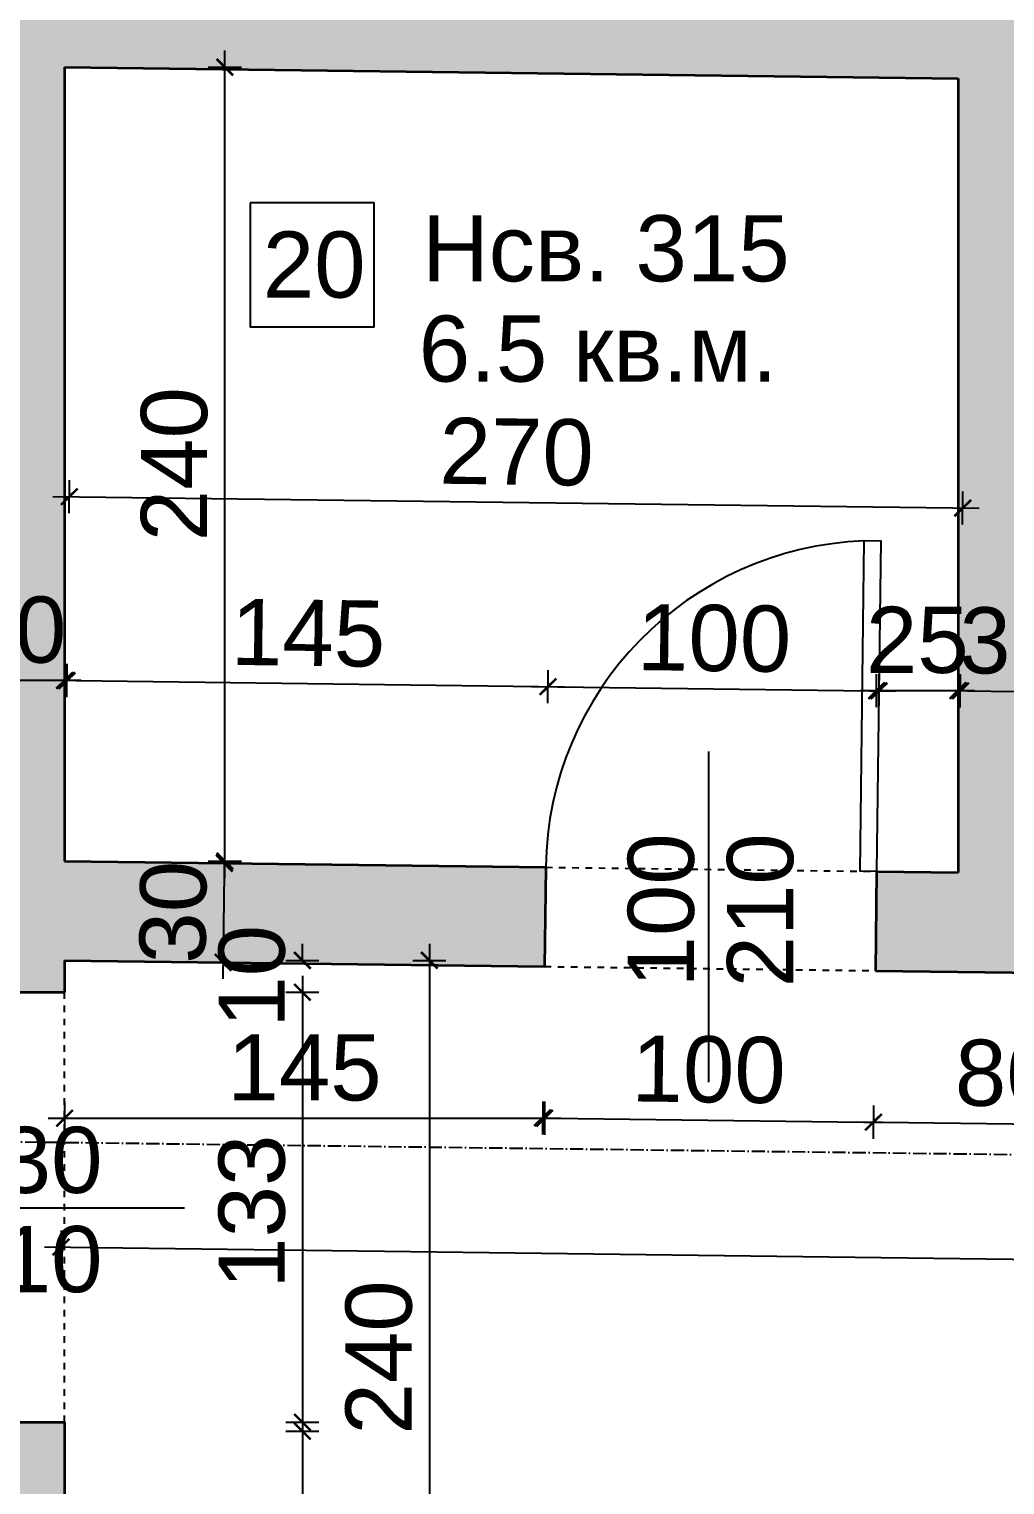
# Model space of a CAD drawing. Header units: inches. Extents: x -72385 to 39588, y -6525 to 66685.
# Drawn here: x -51378.1 to -51083.2, y 30026.8 to 30466.8 of the extents above; entities that cross this region are included whole.
import ezdxf

# ---------------------------------------------------------------- set-up
doc = ezdxf.new("R2010")
doc.units = ezdxf.units.IN
doc.header["$MEASUREMENT"] = 0
doc.linetypes.add('DashDot', pattern=[0.6, 0.4, -0.1, 0, -0.1])
doc.linetypes.add('Hidden', pattern=[0.4, 0.2, -0.2])
for name, color, linetype, lineweight in [('Врати', 251, 'Continuous', 25), ('Линия на разрез', 252, 'DashDot', 25), ('Надписи Hсв', 252, 'Continuous', 25), ('Надписи врати', 252, 'Continuous', 25), ('Надписи коти вътрешни', 252, 'Continuous', 25), ('Надписи номера на пом.', 252, 'Continuous', 25), ('Надписи площ', 252, 'Continuous', 25), ('Пунктир', 253, 'Hidden', 25), ('Разрезни линии', 7, 'Continuous', 35), ('Щрих стени', 254, 'Continuous', 25)]:
    doc.layers.add(name, color=color, linetype=linetype, lineweight=lineweight)
doc.styles.add('Arial Regular', font='arial.ttf')
doc.styles.get("Standard").update_dxf_attribs({"font": 'arial.ttf'})
doc.dimstyles.new('Annotative', dxfattribs={"dimscale": 0, "dimtxt": 20, "dimasz": 5, "dimexe": 5, "dimexo": 5, "dimgap": 5, "dimtad": 1, "dimdec": 0, "dimzin": 0, "dimdsep": 46, "dimtxsty": 'Standard', "dimblk": 'ARCHTICK', "dimcen": 5, "dimdle": 5, "dimadec": 0, "dimazin": 0, "dimtfac": 1, "dimtdec": 0, "dimtofl": 0, "dimtmove": 0, "dimatfit": 3, "dimldrblk": 'ARCHTICK', "dimfxl": 5, "dimfxlon": 1, "dimtolj": 1, "dimtzin": 0, "dimarcsym": 1})

# ---------------------------------------------------------------- blocks, each defined once
blk = doc.blocks.new('_ArchTick')
at = {"color": 0, "linetype": 'ByBlock', "const_width": 0.15}
blk.add_lwpolyline([(-0.5, -0.5), (0.5, 0.5)], dxfattribs=at)
blk = doc.blocks.new('*D7093')
at = {"layer": 'Defpoints', "color": 0, "ltscale": 50, "transparency": 16777216}
for p in [(-51221.25, 30268.08), (-51367.34, 30215.32), (-51221.95, 30213.47)]:
    blk.add_point(p, dxfattribs=at)
at = {"layer": 'Надписи коти вътрешни', "color": 0, "lineweight": -2, "ltscale": 50, "transparency": 16777216}
for p, q in [((-51366.71, 30264.93), (-51366.58, 30274.93)), ((-51221.32, 30263.08), (-51221.19, 30273.08)), ((-51371.64, 30270), (-51216.25, 30268.02))]:
    blk.add_line(p, q, dxfattribs=at)
at = {"layer": 'Надписи коти вътрешни', "color": 0, "lineweight": -2, "ltscale": 50, "transparency": 16777216, "xscale": 5, "yscale": 5, "zscale": 5}
for p, rotation in [((-51366.64, 30269.93), 179.2706286525346), ((-51221.25, 30268.08), 359.2706286525346)]:
    blk.add_blockref('_ArchTick', p, dxfattribs=dict(at, rotation=rotation))
at = {"layer": 'Надписи коти вътрешни', "color": 0, "ltscale": 50, "transparency": 16777216, "insert": (-51293.75, 30284.22), "char_height": 20, "attachment_point": 5, "rotation": 359.2706}
blk.add_mtext('\\A1;145', dxfattribs=at)
blk = doc.blocks.new('*D7091')
at = {"layer": 'Defpoints', "color": 0, "ltscale": 50, "transparency": 16777216}
for p in [(-51097.34, 30266.87), (-51121.96, 30212.2), (-51097.34, 30211.88)]:
    blk.add_point(p, dxfattribs=at)
at = {"layer": 'Надписи коти вътрешни', "color": 0, "lineweight": -2, "ltscale": 50, "transparency": 16777216}
for p, q in [((-51121.96, 30261.87), (-51121.96, 30271.87)), ((-51097.34, 30261.87), (-51097.34, 30271.87)), ((-51126.96, 30266.87), (-51092.34, 30266.87))]:
    blk.add_line(p, q, dxfattribs=at)
at = {"layer": 'Надписи коти вътрешни', "color": 0, "lineweight": -2, "ltscale": 50, "transparency": 16777216, "xscale": 5, "yscale": 5, "zscale": 5, "rotation": 180}
blk.add_blockref('_ArchTick', (-51121.96, 30266.87), dxfattribs=at)
at = {"layer": 'Надписи коти вътрешни', "color": 0, "lineweight": -2, "ltscale": 50, "transparency": 16777216, "xscale": 5, "yscale": 5, "zscale": 5}
blk.add_blockref('_ArchTick', (-51097.34, 30266.87), dxfattribs=at)
at = {"layer": 'Надписи коти вътрешни', "color": 0, "ltscale": 50, "transparency": 16777216, "insert": (-51109.65, 30282.08), "char_height": 20, "attachment_point": 5}
blk.add_mtext('\\A1;25', dxfattribs=at)
blk = doc.blocks.new('*D39')
at = {"layer": 'Defpoints', "color": 0, "ltscale": 50, "transparency": 16777216}
for p in [(-51095.93, 30322.06), (-51367.34, 30215.32), (-51097.34, 30211.88)]:
    blk.add_point(p, dxfattribs=at)
at = {"layer": 'Надписи коти вътрешни', "color": 0, "lineweight": -2, "ltscale": 50, "transparency": 16777216}
for p, q in [((-51366, 30320.5), (-51365.87, 30330.5)), ((-51370.93, 30325.57), (-51090.94, 30322)), ((-51096, 30317.06), (-51095.87, 30327.06))]:
    blk.add_line(p, q, dxfattribs=at)
at = {"layer": 'Надписи коти вътрешни', "color": 0, "lineweight": -2, "ltscale": 50, "transparency": 16777216, "xscale": 5, "yscale": 5, "zscale": 5}
for p, rotation in [((-51365.93, 30325.5), 179.2706286525385), ((-51095.93, 30322.06), 359.2706286525384)]:
    blk.add_blockref('_ArchTick', p, dxfattribs=dict(at, rotation=rotation))
at = {"layer": 'Надписи коти вътрешни', "color": 0, "ltscale": 50, "transparency": 16777216, "insert": (-51230.74, 30338.99), "char_height": 20, "attachment_point": 5, "rotation": 359.2706}
blk.add_mtext('\\A1;270', dxfattribs=at)
blk = doc.blocks.new('*D40')
at = {"layer": 'Defpoints', "color": 0, "ltscale": 50, "transparency": 16777216}
for p in [(-51367.34, 30455.34), (-51318.94, 30455.34), (-51367.34, 30215.32)]:
    blk.add_point(p, dxfattribs=at)
at = {"layer": 'Надписи коти вътрешни', "color": 0, "lineweight": -2, "ltscale": 50, "transparency": 16777216}
for p, q in [((-51318.94, 30210.32), (-51318.94, 30460.34)), ((-51323.94, 30455.34), (-51313.94, 30455.34)), ((-51323.94, 30215.32), (-51313.94, 30215.32))]:
    blk.add_line(p, q, dxfattribs=at)
at = {"layer": 'Надписи коти вътрешни', "color": 0, "lineweight": -2, "ltscale": 50, "transparency": 16777216, "xscale": 5, "yscale": 5, "zscale": 5}
for p, rotation in [((-51318.94, 30455.34), 90), ((-51318.94, 30215.32), 270)]:
    blk.add_blockref('_ArchTick', p, dxfattribs=dict(at, rotation=rotation))
at = {"layer": 'Надписи коти вътрешни', "color": 0, "ltscale": 50, "transparency": 16777216, "insert": (-51334.15, 30335.33), "char_height": 20, "attachment_point": 5, "rotation": 90}
blk.add_mtext('\\A1;240', dxfattribs=at)
blk = doc.blocks.new('*D7092')
at = {"layer": 'Defpoints', "color": 0, "ltscale": 50, "transparency": 16777216}
for p in [(-51121.26, 30266.81), (-51221.96, 30213.47), (-51121.96, 30212.2)]:
    blk.add_point(p, dxfattribs=at)
at = {"layer": 'Надписи коти вътрешни', "color": 0, "lineweight": -2, "ltscale": 50, "transparency": 16777216}
for p, q in [((-51221.32, 30263.08), (-51221.2, 30273.08)), ((-51226.26, 30268.14), (-51116.26, 30266.74)), ((-51121.32, 30261.81), (-51121.2, 30271.81))]:
    blk.add_line(p, q, dxfattribs=at)
at = {"layer": 'Надписи коти вътрешни', "color": 0, "lineweight": -2, "ltscale": 50, "transparency": 16777216, "xscale": 5, "yscale": 5, "zscale": 5}
for p, rotation in [((-51221.26, 30268.08), 179.2706286525442), ((-51121.26, 30266.81), 359.2706286525442)]:
    blk.add_blockref('_ArchTick', p, dxfattribs=dict(at, rotation=rotation))
at = {"layer": 'Надписи коти вътрешни', "color": 0, "ltscale": 50, "transparency": 16777216, "insert": (-51171.07, 30282.65), "char_height": 20, "attachment_point": 5, "rotation": 359.2706}
blk.add_mtext('\\A1;100', dxfattribs=at)
blk = doc.blocks.new('*D4237')
at = {"layer": 'Defpoints', "color": 0, "ltscale": 50, "transparency": 16777216}
for p in [(-51367.34, 30185.32), (-51367.34, 30175.7), (-51295.48, 30175.7)]:
    blk.add_point(p, dxfattribs=at)
at = {"layer": 'Надписи коти вътрешни', "color": 0, "lineweight": -2, "ltscale": 50, "transparency": 16777216}
for p, q in [((-51295.48, 30185.32), (-51295.48, 30190.32)), ((-51300.48, 30185.32), (-51290.48, 30185.32)), ((-51300.48, 30175.7), (-51290.48, 30175.7)), ((-51295.48, 30175.7), (-51295.48, 30170.7))]:
    blk.add_line(p, q, dxfattribs=at)
at = {"layer": 'Надписи коти вътрешни', "color": 0, "lineweight": -2, "ltscale": 50, "transparency": 16777216, "xscale": 5, "yscale": 5, "zscale": 5}
for p, rotation in [((-51295.48, 30185.32), 270), ((-51295.48, 30175.7), 90)]:
    blk.add_blockref('_ArchTick', p, dxfattribs=dict(at, rotation=rotation))
at = {"layer": 'Надписи коти вътрешни', "color": 0, "ltscale": 50, "transparency": 16777216, "insert": (-51310.69, 30180.51), "char_height": 20, "attachment_point": 5, "rotation": 90}
blk.add_mtext('\\A1;10', dxfattribs=at)
blk = doc.blocks.new('*D112')
at = {"layer": 'Defpoints', "color": 0, "ltscale": 50, "transparency": 16777216}
for p in [(-51367.34, 30175.7), (-51367.34, 30043), (-51295.48, 30043)]:
    blk.add_point(p, dxfattribs=at)
at = {"layer": 'Надписи коти вътрешни', "color": 0, "lineweight": -2, "ltscale": 50, "transparency": 16777216}
for p, q in [((-51295.48, 30180.7), (-51295.48, 30038)), ((-51300.48, 30175.7), (-51290.48, 30175.7)), ((-51300.48, 30043), (-51290.48, 30043))]:
    blk.add_line(p, q, dxfattribs=at)
at = {"layer": 'Надписи коти вътрешни', "color": 0, "lineweight": -2, "ltscale": 50, "transparency": 16777216, "xscale": 5, "yscale": 5, "zscale": 5}
for p, rotation in [((-51295.48, 30175.7), 90), ((-51295.48, 30043), 270)]:
    blk.add_blockref('_ArchTick', p, dxfattribs=dict(at, rotation=rotation))
at = {"layer": 'Надписи коти вътрешни', "color": 0, "ltscale": 50, "transparency": 16777216, "insert": (-51310.7, 30109.35), "char_height": 20, "attachment_point": 5, "rotation": 90}
blk.add_mtext('\\A1;133', dxfattribs=at)
blk = doc.blocks.new('*D113')
at = {"layer": 'Defpoints', "color": 0, "ltscale": 50, "transparency": 16777216}
for p in [(-51367.34, 30045.7), (-51367.34, 29945.3), (-51295.48, 29945.3)]:
    blk.add_point(p, dxfattribs=at)
at = {"layer": 'Надписи коти вътрешни', "color": 0, "lineweight": -2, "ltscale": 50, "transparency": 16777216}
for p, q in [((-51295.48, 30050.7), (-51295.48, 29940.3)), ((-51300.48, 30045.7), (-51290.48, 30045.7)), ((-51300.48, 29945.3), (-51290.48, 29945.3))]:
    blk.add_line(p, q, dxfattribs=at)
at = {"layer": 'Надписи коти вътрешни', "color": 0, "lineweight": -2, "ltscale": 50, "transparency": 16777216, "xscale": 5, "yscale": 5, "zscale": 5}
for p, rotation in [((-51295.48, 30045.7), 90), ((-51295.48, 29945.3), 270)]:
    blk.add_blockref('_ArchTick', p, dxfattribs=dict(at, rotation=rotation))
at = {"layer": 'Надписи коти вътрешни', "color": 0, "ltscale": 50, "transparency": 16777216, "insert": (-51310.69, 29995.5), "char_height": 20, "attachment_point": 5, "rotation": 90}
blk.add_mtext('\\A1;100', dxfattribs=at)
blk = doc.blocks.new('*D114')
at = {"layer": 'Defpoints', "color": 0, "ltscale": 50, "transparency": 16777216}
for p in [(-51367.34, 30185.32), (-51367.34, 29945.3), (-51257.12, 29945.3)]:
    blk.add_point(p, dxfattribs=at)
at = {"layer": 'Надписи коти вътрешни', "color": 0, "lineweight": -2, "ltscale": 50, "transparency": 16777216}
for p, q in [((-51257.12, 30190.32), (-51257.12, 29940.3)), ((-51262.12, 30185.32), (-51252.12, 30185.32)), ((-51262.12, 29945.3), (-51252.12, 29945.3))]:
    blk.add_line(p, q, dxfattribs=at)
at = {"layer": 'Надписи коти вътрешни', "color": 0, "lineweight": -2, "ltscale": 50, "transparency": 16777216, "xscale": 5, "yscale": 5, "zscale": 5}
for p, rotation in [((-51257.12, 30185.32), 90), ((-51257.12, 29945.3), 270)]:
    blk.add_blockref('_ArchTick', p, dxfattribs=dict(at, rotation=rotation))
at = {"layer": 'Надписи коти вътрешни', "color": 0, "ltscale": 50, "transparency": 16777216, "insert": (-51272.33, 30065.31), "char_height": 20, "attachment_point": 5, "rotation": 90}
blk.add_mtext('\\A1;240', dxfattribs=at)
blk = doc.blocks.new('*D130')
at = {"layer": 'Defpoints', "color": 0, "ltscale": 50, "transparency": 16777216}
for p in [(-51367.34, 30185.32), (-51222.34, 30183.47), (-51222.34, 30137.62)]:
    blk.add_point(p, dxfattribs=at)
at = {"layer": 'Надписи коти вътрешни', "color": 0, "lineweight": -2, "ltscale": 50, "transparency": 16777216}
for p, q in [((-51367.34, 30142.62), (-51367.34, 30132.62)), ((-51222.34, 30142.62), (-51222.34, 30132.62)), ((-51372.34, 30137.62), (-51217.34, 30137.62))]:
    blk.add_line(p, q, dxfattribs=at)
at = {"layer": 'Надписи коти вътрешни', "color": 0, "lineweight": -2, "ltscale": 50, "transparency": 16777216, "xscale": 5, "yscale": 5, "zscale": 5, "rotation": 180}
blk.add_blockref('_ArchTick', (-51367.34, 30137.62), dxfattribs=at)
at = {"layer": 'Надписи коти вътрешни', "color": 0, "lineweight": -2, "ltscale": 50, "transparency": 16777216, "xscale": 5, "yscale": 5, "zscale": 5}
blk.add_blockref('_ArchTick', (-51222.34, 30137.62), dxfattribs=at)
at = {"layer": 'Надписи коти вътрешни', "color": 0, "ltscale": 50, "transparency": 16777216, "insert": (-51294.84, 30152.84), "char_height": 20, "attachment_point": 5}
blk.add_mtext('\\A1;145', dxfattribs=at)
blk = doc.blocks.new('*D4058')
at = {"layer": 'Defpoints', "color": 0, "ltscale": 50, "transparency": 16777216}
for p in [(-51222.34, 30183.47), (-51122.34, 30182.2), (-51122.92, 30136.42)]:
    blk.add_point(p, dxfattribs=at)
at = {"layer": 'Надписи коти вътрешни', "color": 0, "lineweight": -2, "ltscale": 50, "transparency": 16777216}
for p, q in [((-51222.86, 30142.69), (-51222.98, 30132.7)), ((-51122.86, 30141.42), (-51122.98, 30131.42)), ((-51227.92, 30137.76), (-51117.92, 30136.36))]:
    blk.add_line(p, q, dxfattribs=at)
at = {"layer": 'Надписи коти вътрешни', "color": 0, "lineweight": -2, "ltscale": 50, "transparency": 16777216, "xscale": 5, "yscale": 5, "zscale": 5}
for p, rotation in [((-51222.92, 30137.69), 179.2706286525379), ((-51122.92, 30136.42), 359.2706286525379)]:
    blk.add_blockref('_ArchTick', p, dxfattribs=dict(at, rotation=rotation))
at = {"layer": 'Надписи коти вътрешни', "color": 0, "ltscale": 50, "transparency": 16777216, "insert": (-51172.73, 30152.27), "char_height": 20, "attachment_point": 5, "rotation": 359.2706}
blk.add_mtext('\\A1;100', dxfattribs=at)
blk = doc.blocks.new('*D4054')
at = {"layer": 'Defpoints', "color": 0, "ltscale": 50, "transparency": 16777216}
for p in [(-51122.34, 30182.2), (-51042.34, 30181.18), (-51042.92, 30135.4)]:
    blk.add_point(p, dxfattribs=at)
at = {"layer": 'Надписи коти вътрешни', "color": 0, "lineweight": -2, "ltscale": 50, "transparency": 16777216}
for p, q in [((-51122.86, 30141.42), (-51122.98, 30131.42)), ((-51042.86, 30140.4), (-51042.98, 30130.4)), ((-51127.92, 30136.49), (-51037.92, 30135.34))]:
    blk.add_line(p, q, dxfattribs=at)
at = {"layer": 'Надписи коти вътрешни', "color": 0, "lineweight": -2, "ltscale": 50, "transparency": 16777216, "xscale": 5, "yscale": 5, "zscale": 5}
for p, rotation in [((-51122.92, 30136.42), 179.2706286525436), ((-51042.92, 30135.4), 359.2706286525436)]:
    blk.add_blockref('_ArchTick', p, dxfattribs=dict(at, rotation=rotation))
at = {"layer": 'Надписи коти вътрешни', "color": 0, "ltscale": 50, "transparency": 16777216, "insert": (-51082.73, 30151.12), "char_height": 20, "attachment_point": 5, "rotation": 359.2706}
blk.add_mtext('\\A1;80', dxfattribs=at)
blk = doc.blocks.new('*D4245')
at = {"layer": 'Defpoints', "color": 0, "ltscale": 50, "transparency": 16777216}
for p in [(-51367.34, 30185.32), (-47202.34, 30132.3), (-47203.44, 30045.66)]:
    blk.add_point(p, dxfattribs=at)
at = {"layer": 'Надписи коти вътрешни', "color": 0, "lineweight": -2, "ltscale": 50, "transparency": 16777216}
for p, q in [((-51368.38, 30103.68), (-51368.5, 30093.68)), ((-51373.44, 30098.74), (-47198.44, 30045.59)), ((-47203.38, 30050.66), (-47203.5, 30040.66))]:
    blk.add_line(p, q, dxfattribs=at)
at = {"layer": 'Надписи коти вътрешни', "color": 0, "lineweight": -2, "ltscale": 50, "transparency": 16777216, "xscale": 5, "yscale": 5, "zscale": 5}
for p, rotation in [((-51368.44, 30098.68), 179.2706286525389), ((-47203.44, 30045.66), 359.2706286525388)]:
    blk.add_blockref('_ArchTick', p, dxfattribs=dict(at, rotation=rotation))
at = {"layer": 'Надписи коти вътрешни', "color": 0, "ltscale": 50, "transparency": 16777216, "insert": (-49285.75, 30087.38), "char_height": 20, "attachment_point": 5, "rotation": 359.2706}
blk.add_mtext('\\A1;4165', dxfattribs=at)
blk = doc.blocks.new('*D7089')
at = {"layer": 'Defpoints', "color": 0, "ltscale": 10, "transparency": 16777216}
for p in [(-51397.34, 30269.95), (-51397.34, 30215.32), (-51367.34, 30215.32)]:
    blk.add_point(p, dxfattribs=at)
at = {"layer": 'Надписи коти вътрешни', "color": 0, "lineweight": -2, "ltscale": 10, "transparency": 16777216}
for p, q in [((-51397.34, 30264.95), (-51397.34, 30274.95)), ((-51367.34, 30264.95), (-51367.34, 30274.95)), ((-51362.34, 30269.95), (-51402.34, 30269.95))]:
    blk.add_line(p, q, dxfattribs=at)
at = {"layer": 'Надписи коти вътрешни', "color": 0, "lineweight": -2, "ltscale": 10, "transparency": 16777216, "xscale": 5, "yscale": 5, "zscale": 5}
for p, rotation in [((-51397.34, 30269.95), 180.000000000007), ((-51367.34, 30269.95), 6.95443702625198e-12)]:
    blk.add_blockref('_ArchTick', p, dxfattribs=dict(at, rotation=rotation))
at = {"layer": 'Надписи коти вътрешни', "color": 0, "ltscale": 10, "transparency": 16777216, "insert": (-51382.34, 30285.17), "char_height": 20, "attachment_point": 5}
blk.add_mtext('\\A1;30', dxfattribs=at)
blk = doc.blocks.new('*D7090')
at = {"layer": 'Defpoints', "color": 0, "ltscale": 10, "transparency": 16777216}
for p in [(-51066.64, 30266.43), (-51097.34, 30211.88), (-51067.34, 30211.5)]:
    blk.add_point(p, dxfattribs=at)
at = {"layer": 'Надписи коти вътрешни', "color": 0, "lineweight": -2, "ltscale": 10, "transparency": 16777216}
for p, q in [((-51096.7, 30261.81), (-51096.57, 30271.81)), ((-51066.7, 30261.43), (-51066.57, 30271.43)), ((-51101.64, 30266.87), (-51061.64, 30266.36))]:
    blk.add_line(p, q, dxfattribs=at)
at = {"layer": 'Надписи коти вътрешни', "color": 0, "lineweight": -2, "ltscale": 10, "transparency": 16777216, "xscale": 5, "yscale": 5, "zscale": 5}
for p, rotation in [((-51096.64, 30266.81), 179.2706286525325), ((-51066.64, 30266.43), 359.2706286525325)]:
    blk.add_blockref('_ArchTick', p, dxfattribs=dict(at, rotation=rotation))
at = {"layer": 'Надписи коти вътрешни', "color": 0, "ltscale": 10, "transparency": 16777216, "insert": (-51081.44, 30281.83), "char_height": 20, "attachment_point": 5, "rotation": 359.2706}
blk.add_mtext('\\A1;30', dxfattribs=at)
blk = doc.blocks.new('*D7103')
at = {"layer": 'Defpoints', "color": 0, "ltscale": 10, "transparency": 16777216}
for p in [(-51367.34, 30215.32), (-51367.72, 30185.32), (-51319.46, 30184.71)]:
    blk.add_point(p, dxfattribs=at)
at = {"layer": 'Надписи коти вътрешни', "color": 0, "lineweight": -2, "ltscale": 10, "transparency": 16777216}
for p, q in [((-51319.01, 30219.71), (-51319.52, 30179.71)), ((-51324.08, 30214.77), (-51314.08, 30214.64)), ((-51324.46, 30184.77), (-51314.46, 30184.65))]:
    blk.add_line(p, q, dxfattribs=at)
at = {"layer": 'Надписи коти вътрешни', "color": 0, "lineweight": -2, "ltscale": 10, "transparency": 16777216, "xscale": 5, "yscale": 5, "zscale": 5}
for p, rotation in [((-51319.08, 30214.71), 89.27062865254915), ((-51319.46, 30184.71), 269.2706286525491)]:
    blk.add_blockref('_ArchTick', p, dxfattribs=dict(at, rotation=rotation))
at = {"layer": 'Надписи коти вътрешни', "color": 0, "ltscale": 10, "transparency": 16777216, "insert": (-51334.48, 30199.9), "char_height": 20, "attachment_point": 5, "rotation": 89.2706}
blk.add_mtext('\\A1;30', dxfattribs=at)

msp = doc.modelspace()

# ---------------------------------------------------------------- hatches: boundary and pattern name
at = {"layer": 'Щрих стени', "ltscale": 10}
h = msp.add_hatch(color=256, dxfattribs=at)
h.dxf.hatch_style = 1
h.paths.add_polyline_path([(-50167.34, 31065.12), (-50134.82, 31064.7), (-50134.38, 31099.7), (-50234.39, 31100.97), (-50234.84, 31065.98), (-50202.34, 31065.56), (-50202.34, 31035.56), (-50197.34, 31035.5), (-50197.34, 30530.45), (-50232.34, 30530.9), (-50232.34, 30470.89), (-50752.34, 30477.51), (-50752.34, 30537.52), (-50817.34, 30538.35), (-50817.34, 30478.34), (-51347.34, 30485.09), (-51347.34, 30540.09), (-51367.34, 30540.35), (-51367.34, 30552.85), (-51397.34, 30552.85), (-51397.34, 30540.73), (-51402.34, 30540.79), (-51402.34, 30513.29), (-51416.96, 30513.48), (-51417.34, 30483.48), (-51397.34, 30483.23), (-51397.34, 30175.7), (-51367.34, 30175.7), (-51367.34, 30185.32), (-51222.34, 30183.47), (-51221.96, 30213.47), (-51367.34, 30215.32), (-51367.34, 30455.34), (-51097.34, 30451.9), (-51097.34, 30211.88), (-51121.96, 30212.2), (-51122.34, 30182.2), (-51042.34, 30181.18), (-51041.96, 30211.18), (-51067.34, 30211.5), (-51067.34, 30451.52), (-50797.34, 30448.08), (-50797.34, 30208.06), (-50941.96, 30209.91), (-50942.34, 30179.91), (-50667.34, 30176.41), (-50666.96, 30206.4), (-50767.34, 30207.68), (-50767.34, 30447.7), (-50497.34, 30444.26), (-50497.34, 30359.26), (-50467.34, 30359.26), (-50467.34, 30431.38), (-50197.34, 30427.94), (-50197.34, 30212.93), (-50467.34, 30216.36), (-50467.34, 30289.25), (-50497.34, 30289.25), (-50497.34, 30204.25), (-50566.96, 30205.13), (-50567.34, 30175.13), (-47202.34, 30132.3), (-47202.34, 30057.29), (-47139.84, 30057.29), (-47139.84, 30131.5), (-46899.84, 30128.44), (-46899.46, 30158.44), (-46924.84, 30158.77), (-46924.84, 30229.15), (-46954.84, 30229.15), (-46954.84, 30159.15), (-47139.84, 30161.5), (-47139.84, 30232.3), (-47202.34, 30232.3), (-47202.34, 30162.3), (-49017.34, 30185.4), (-49017.34, 30225.79), (-49047.34, 30225.79), (-49047.34, 30185.79), (-50167.34, 30200.04)])
h.paths.add_polyline_path([(-50434.38, 31103.52), (-50534.39, 31104.79), (-50534.84, 31069.79), (-50434.82, 31068.52)])
h.paths.add_polyline_path([(-50734.38, 31107.34), (-50834.39, 31108.61), (-50834.84, 31073.61), (-50802.34, 31073.2), (-50802.34, 31043.2), (-50767.34, 31042.75), (-50767.34, 31072.75), (-50734.82, 31072.34)])
h.paths.add_polyline_path([(-51034.38, 31111.16), (-51134.39, 31112.43), (-51134.84, 31077.43), (-51034.82, 31076.16)])
h = msp.add_hatch(color=256, dxfattribs=at)
h.dxf.hatch_style = 1
h.paths.add_polyline_path([(-52256.96, 30829.2), (-52267.34, 30829.33), (-52267.34, 30831.82), (-52317.34, 30831.82), (-52317.34, 30786.83), (-52267.34, 30786.83), (-52267.34, 30799.33), (-52257.34, 30799.2)])
h.paths.add_polyline_path([(-52267.34, 30696.82), (-52317.34, 30696.82), (-52317.34, 30656.81), (-52267.34, 30656.81)])
h.paths.add_polyline_path([(-52267.34, 30566.81), (-52317.34, 30566.81), (-52317.34, 30526.8), (-52267.34, 30526.8)])
h.paths.add_polyline_path([(-52267.34, 30436.8), (-52317.34, 30436.8), (-52317.34, 30296.79), (-52267.34, 30296.79)])
h.paths.add_polyline_path([(-52267.34, 30206.78), (-52317.34, 30206.78), (-52317.34, 30166.78), (-52267.34, 30166.78)])
h.paths.add_polyline_path([(-52267.34, 30076.77), (-52317.34, 30076.77), (-52317.34, 29292.34), (-51335.28, 29279.84), (-51334.84, 29314.84), (-51367.34, 29315.25), (-51367.34, 29915.3), (-51247.72, 29913.77), (-51247.34, 29943.77), (-51367.34, 29945.3), (-51367.34, 30040.31), (-51367.34, 30045.7), (-51397.34, 30045.7), (-51397.34, 30040.69), (-51687.34, 30044.38), (-51687.72, 30014.38), (-51397.34, 30010.69), (-51397.34, 29690.66), (-51967.34, 29697.92), (-51967.34, 30017.94), (-51787.72, 30015.66), (-51787.34, 30045.66), (-52267.34, 30051.77)])
h.paths.add_polyline_path([(-52267.34, 30021.76), (-51997.34, 30018.33), (-51997.34, 29668.3), (-51397.34, 29660.66), (-51397.34, 29330.63), (-52267.34, 29341.71)], flags=16)

# ---------------------------------------------------------------- linework, layer by layer
at = {"layer": 'Врати', "ltscale": 50}
msp.add_lwpolyline([(-51121.96, 30212.2), (-51126.96, 30212.26), (-51125.68, 30312.25), (-51120.68, 30312.19)], close=True, dxfattribs=at)
msp.add_arc((-51121.96, 30212.2), 100, 92.1366, 179.2706, dxfattribs=at)
at = {"layer": 'Линия на разрез', "ltscale": 10}
msp.add_lwpolyline([(-52477.21, 30144.44), (-41314.83, 30002.34), (-41314.83, 29502.3), (-40057.72, 29486.3), (-40057.09, 29536.29)], dxfattribs=at)
at = {"layer": 'Надписи врати', "ltscale": 50}
for p, q in [((-51172.65, 30148.49), (-51172.65, 30248.49)), ((-51431.16, 30110.5), (-51331.16, 30110.5))]:
    msp.add_line(p, q, dxfattribs=at)
at = {"layer": 'Надписи номера на пом.', "ltscale": 50}
msp.add_lwpolyline([(-51311.31, 30414.35), (-51311.31, 30376.85), (-51273.81, 30376.85), (-51273.81, 30414.35)], close=True, dxfattribs=at)
at = {"layer": 'Пунктир', "ltscale": 10}
for p, q in [((-51221.95, 30213.47), (-51121.96, 30212.2)), ((-51222.34, 30183.47), (-51122.34, 30182.2)), ((-51367.34, 30045.7), (-51367.34, 30175.7))]:
    msp.add_line(p, q, dxfattribs=at)
at = {"layer": 'Разрезни линии', "ltscale": 50}
for p, q in [((-51367.34, 30455.34), (-51367.34, 30215.32)), ((-51367.34, 30455.34), (-51097.34, 30451.9)), ((-51097.34, 30451.9), (-51097.34, 30211.88)), ((-51367.34, 30215.32), (-51221.96, 30213.47)), ((-51221.96, 30213.47), (-51222.34, 30183.47)), ((-51121.96, 30212.2), (-51122.34, 30182.2)), ((-51121.96, 30212.2), (-51097.34, 30211.88)), ((-51367.34, 30185.32), (-51222.34, 30183.47)), ((-51367.34, 30185.32), (-51367.34, 30175.7)), ((-51122.34, 30182.2), (-51042.34, 30181.18)), ((-51397.34, 30175.7), (-51367.34, 30175.7)), ((-51397.34, 30045.7), (-51367.34, 30045.7)), ((-51367.34, 30045.7), (-51367.34, 30040.31)), ((-51367.34, 30040.31), (-51367.34, 29945.3))]:
    msp.add_line(p, q, dxfattribs=at)

# ---------------------------------------------------------------- texts
at = {"layer": 'Надписи Hсв', "ltscale": 100, "insert": (-51259.35, 30410.59), "char_height": 20, "width": 180.4891, "attachment_point": 1, "style": 'Arial Regular'}
msp.add_mtext('Hсв. 315', dxfattribs=at)
at = {"layer": 'Надписи врати', "ltscale": 100, "char_height": 20, "width": 180.4891, "attachment_point": 1, "rotation": 90, "style": 'Arial Regular'}
for s, insert in [('100', (-51197.17, 30177.15)), ('210', (-51167.17, 30177.15))]:
    msp.add_mtext(s, dxfattribs=dict(at, insert=insert))
at = {"layer": 'Надписи врати', "ltscale": 100, "char_height": 20, "width": 180.4891, "attachment_point": 1, "style": 'Arial Regular'}
for s, insert in [('130', (-51402.5, 30135.02)), ('210', (-51402.5, 30105.02))]:
    msp.add_mtext(s, dxfattribs=dict(at, insert=insert))
at = {"layer": 'Надписи номера на пом.', "ltscale": 100, "insert": (-51382.17, 30405.67), "char_height": 20, "width": 180.4891, "attachment_point": 1, "style": 'Arial Regular'}
msp.add_mtext('\\pxqc;20', dxfattribs=at)
at = {"layer": 'Надписи площ', "ltscale": 100, "insert": (-51260.33, 30380.28), "char_height": 20, "width": 180.4891, "attachment_point": 1, "style": 'Arial Regular'}
msp.add_mtext('6.5 кв.м.', dxfattribs=at)

# ---------------------------------------------------------------- dimensions: what is measured, and where the dimension line sits
at = {"layer": 'Надписи коти вътрешни', "ltscale": 50}
for base, p1, p2, picture, middle in [((-51318.94, 30455.34), (-51367.34, 30215.32), (-51367.34, 30455.34), '*D40', (-51334.15, 30335.33)), ((-51295.48, 30043), (-51367.34, 30175.7), (-51367.34, 30043), '*D112', (-51310.7, 30109.35)), ((-51295.48, 29945.3), (-51367.34, 30045.7), (-51367.34, 29945.3), '*D113', (-51310.69, 29995.5))]:
    dim = msp.add_linear_dim(base=base, p1=p1, p2=p2, angle=90, dimstyle='Annotative', override={"dimscale": 0, "dimtix": 0, "dimtofl": 0, "dimtmove": 0, "dimatfit": 3}, dxfattribs=at)
    dim.commit()
    dim.dimension.update_dxf_attribs({"geometry": picture, "text_midpoint": middle})
for p1, p2, distance, picture, middle in [((-51367.34, 30215.32), (-51097.34, 30211.88), 110.19, '*D39', (-51230.74, 30338.99)), ((-51367.34, 30215.32), (-51221.95, 30213.47), 54.62, '*D7093', (-51293.75, 30284.22)), ((-51221.96, 30213.47), (-51121.96, 30212.2), 54.62, '*D7092', (-51171.07, 30282.65)), ((-51367.34, 30185.32), (-51367.34, 29945.3), 110.22, '*D114', (-51272.33, 30065.31)), ((-51367.34, 30185.32), (-47202.34, 30132.3), -86.65, '*D4245', (-49285.75, 30087.38)), ((-51222.34, 30183.47), (-51122.34, 30182.2), -45.78, '*D4058', (-51172.73, 30152.27)), ((-51122.34, 30182.2), (-51042.34, 30181.18), -45.78, '*D4054', (-51082.73, 30151.12))]:
    dim = msp.add_aligned_dim(p1=p1, p2=p2, distance=distance, dimstyle='Annotative', override={"dimscale": 0, "dimtix": 0, "dimtofl": 0, "dimtmove": 0, "dimatfit": 3}, dxfattribs=at)
    dim.commit()
    dim.dimension.update_dxf_attribs({"geometry": picture, "text_midpoint": middle})
at = {"layer": 'Надписи коти вътрешни', "ltscale": 10}
for base, p1, p2, angle, picture, middle in [((-51397.34, 30269.95), (-51367.34, 30215.32), (-51397.34, 30215.32), 180, '*D7089', (-51382.34, 30269.95)), ((-51066.64, 30266.43), (-51097.34, 30211.88), (-51067.34, 30211.5), 359.2706, '*D7090', (-51081.64, 30266.62)), ((-51319.46, 30184.71), (-51367.34, 30215.32), (-51367.72, 30185.32), 269.2706, '*D7103', (-51319.27, 30199.71))]:
    dim = msp.add_linear_dim(base=base, p1=p1, p2=p2, angle=angle, dimstyle='Annotative', override={"dimscale": 0, "dimtix": 0, "dimtofl": 0, "dimtmove": 0, "dimatfit": 3}, dxfattribs=at)
    dim.commit()
    dim.dimension.update_dxf_attribs({"geometry": picture, "text_midpoint": middle, "dimtype": 129})
at = {"layer": 'Надписи коти вътрешни', "ltscale": 50}
dim = msp.add_linear_dim(base=(-51097.34, 30266.87), p1=(-51121.96, 30212.2), p2=(-51097.34, 30211.88), dimstyle='Annotative', override={"dimscale": 0, "dimtix": 0, "dimtofl": 0, "dimtmove": 0, "dimatfit": 3}, dxfattribs=at)
dim.commit()
dim.dimension.update_dxf_attribs({"geometry": '*D7091', "text_midpoint": (-51109.65, 30266.87), "dimtype": 128})
dim = msp.add_linear_dim(base=(-51295.48, 30175.7), p1=(-51367.34, 30185.32), p2=(-51367.34, 30175.7), angle=90, dimstyle='Annotative', override={"dimscale": 0, "dimtix": 0, "dimtofl": 0, "dimtmove": 0, "dimatfit": 3}, dxfattribs=at)
dim.commit()
dim.dimension.update_dxf_attribs({"geometry": '*D4237', "text_midpoint": (-51295.48, 30180.51), "dimtype": 128})
dim = msp.add_linear_dim(base=(-51222.34, 30137.62), p1=(-51367.34, 30185.32), p2=(-51222.34, 30183.47), dimstyle='Annotative', override={"dimscale": 0, "dimtix": 0, "dimtofl": 0, "dimtmove": 0, "dimatfit": 3}, dxfattribs=at)
dim.commit()
dim.dimension.update_dxf_attribs({"geometry": '*D130', "text_midpoint": (-51294.84, 30152.84)})

doc.saveas('drawing.dxf')
